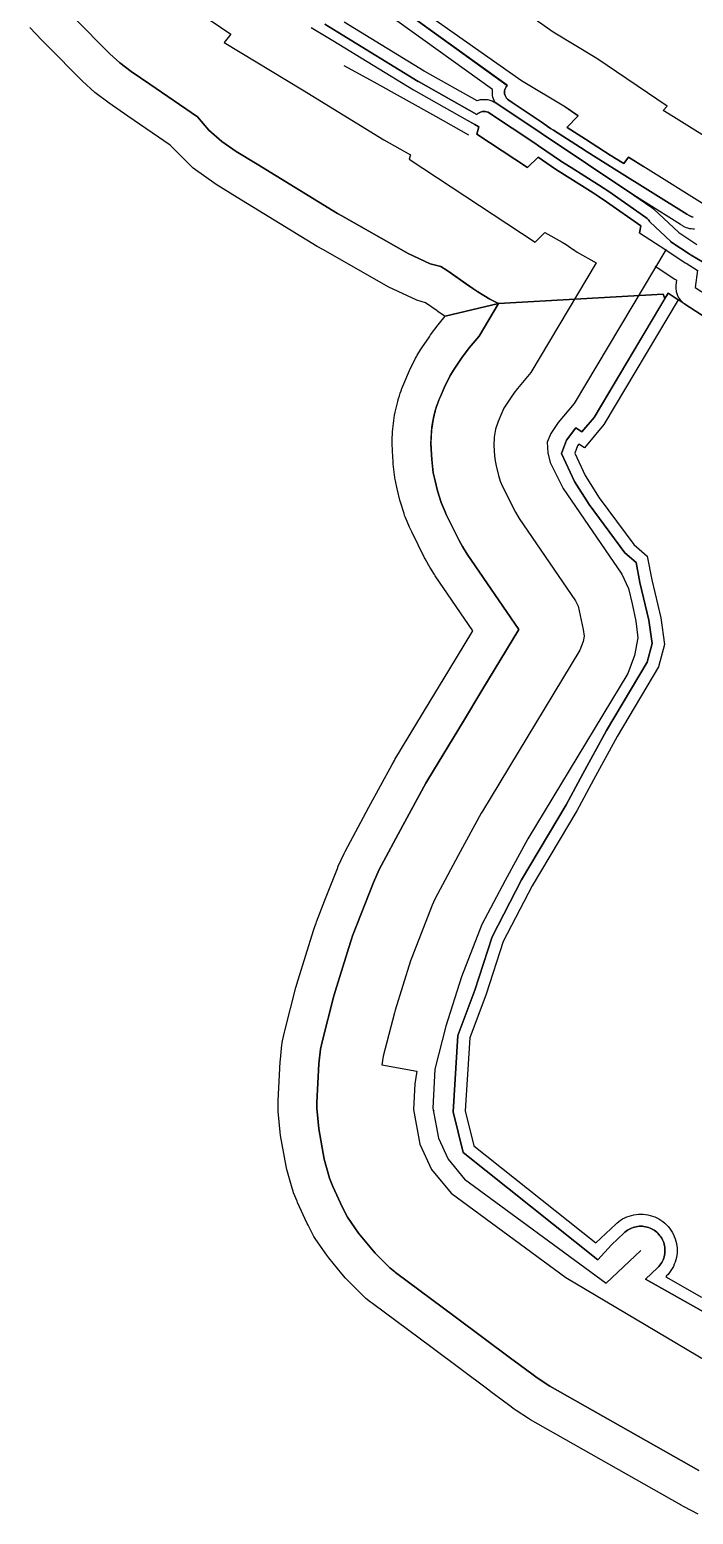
# Model space of a CAD drawing. Header units: inches. Extents: x 87989 to 118156, y 435697 to 451526.
# Drawn here: x 101055 to 101192.2, y 442557.4 to 442864.4 of the extents above; entities that cross this region are included whole.
import ezdxf

# ---------------------------------------------------------------- set-up
doc = ezdxf.new("R2010")
doc.units = ezdxf.units.IN
doc.header["$MEASUREMENT"] = 0
for name, color, linetype, true_color in [('As_waterkering_BWK', 7, 'Continuous', 0x7b8981), ('Beschermingszone_BWK', 7, 'Continuous', 0xcf890d), ('Grens_bebouwingsvrije_zone_BWK', 7, 'Continuous', 0x6789ae), ('Kernzone_BWK', 7, 'Continuous', 0xcb89af), ('Kunstwerken_BWK', 7, 'Continuous', 0xc78952), ('Referentiepunten_BWK', 7, 'Continuous', 0x178980)]:
    doc.layers.add(name, color=color, linetype=linetype, true_color=true_color)

msp = doc.modelspace()

# ---------------------------------------------------------------- linework, layer by layer
at = {"layer": 'As_waterkering_BWK'}
for points in [[(101195.1806, 442827.7586), (101181.7335, 442836.1766), (101178.7551, 442838.0232), (101177.7902, 442836.7308), (101177.447, 442836.945), (101175.022, 442838.459), (101169.919, 442841.724), (101166.1335, 442844.1463), (101166.0549, 442844.1218), (101168.3812, 442846.5738), (101165.7958, 442848.3366), (101156.646, 442853.829), (101130.729, 442872.118)], [(101113.227, 442864.855), (101117.685, 442862.159), (101134.334, 442851.948), (101147.0087, 442844.7622), (101147.8461, 442844.2874), (101147.4221, 442842.784), (101157.9287, 442835.8541), (101160.0992, 442838.0246), (101163.674, 442835.554), (101171.5, 442830.622), (101172.518, 442829.981), (101174.226, 442828.791), (101174.249, 442828.775), (101181.339, 442823.837), (101181.361, 442823.824), (101181.153, 442822.698), (101181.095, 442822.383), (101186.4828, 442818.834)], [(101186.4828, 442818.834), (101167.5707, 442787.0894), (101164.2564, 442783.1378), (101162.7268, 442780.8433), (101161.9619, 442779.0586), (101162.0894, 442776.8916), (101162.5993, 442774.852), (101165.2762, 442769.4982), (101177.3861, 442751.7795), (101178.7883, 442748.8476), (101179.5531, 442745.6608), (101180.318, 442742.0916), (101180.7004, 442738.6498), (101180.063, 442734.9531), (101178.6608, 442731.2564), (101158.0103, 442697.0937), (101153.2938, 442688.4256), (101148.4498, 442679.375), (101144.2432, 442668.5398), (101141.0564, 442658.342), (101138.7619, 442649.4189), (101138.3795, 442641.3882), (101139.5267, 442635.142), (101141.5, 442630.8171), (101144.8806, 442626.7288), (101174.1818, 442605.1818), (101181.3282, 442611.9664)], [(101186.4828, 442818.834), (101190.515, 442816.178), (101190.707, 442816.063), (101192.997, 442814.678), (101193.031, 442814.657), (101193.0293, 442814.644), (101192.5661, 442811.0338), (101248.6483, 442774.6558), (101279.3192, 442753.3429), (101296.1752, 442741.6267), (101301.7144, 442737.8357), (101308.5636, 442732.8212), (101313.8149, 442729.1318), (101333.0124, 442716.489), (101353.7206, 442701.2927), (101366.1046, 442692.3815), (101390.7492, 442674.4061), (101404.567, 442664.1122), (101419.2481, 442653.4845), (101434.2084, 442642.7035), (101448.1569, 442632.4908)]]:
    msp.add_lwpolyline(points, dxfattribs=at)
at = {"layer": 'Beschermingszone_BWK'}
for points in [[(101193.2129, 442557.403), (101190.2617, 442558.9679), (101189.5311, 442559.3693), (101189.3455, 442559.4746), (101158.5535, 442576.9612), (101158.1561, 442577.2042), (101155.5714, 442578.8912), (101155.3687, 442579.0326), (101155.1662, 442579.1739), (101154.006, 442580.0378), (101150.3599, 442582.7527), (101149.9215, 442583.0791), (101138.2086, 442591.8005), (101125.869, 442600.9885), (101125.4876, 442601.2852), (101124.5104, 442602.0537), (101124.3114, 442602.2153), (101123.7864, 442602.6973), (101120.7729, 442605.722), (101120.2935, 442606.2481), (101119.5794, 442607.1115), (101116.8393, 442610.4247), (101116.4346, 442610.958), (101114.1457, 442614.252), (101113.7872, 442614.8171), (101113.6041, 442615.1525), (101112.5541, 442617.1901), (101112.3872, 442617.5339), (101110.4139, 442621.8588), (101110.2885, 442622.1487), (101109.5705, 442623.9026), (101109.4566, 442624.1973), (101109.2541, 442624.8354), (101108.2015, 442628.7085), (101108.053, 442629.3618), (101106.8857, 442635.7197), (101106.7909, 442636.4251), (101106.4112, 442640.6766), (101106.3795, 442641.3882), (101106.3818, 442641.5788), (101106.409, 442642.7203), (101106.4158, 442642.9102), (101106.7982, 442650.9409), (101106.8384, 442651.4469), (101107.1758, 442654.473), (101107.2117, 442654.7233), (101107.248, 442654.9757), (101107.3075, 442655.2787), (101107.6991, 442657.0881), (101107.7702, 442657.3882), (101110.0647, 442666.3113), (101110.1182, 442666.5089), (101110.4545, 442667.6905), (101110.5131, 442667.8868), (101113.6999, 442678.0846), (101113.7733, 442678.3081), (101113.9886, 442678.9319), (101114.2405, 442679.66), (101114.322, 442679.8807), (101116.0637, 442684.37), (101118.6183, 442690.9546), (101118.808, 442691.4025), (101120.0212, 442694.0416), (101120.2367, 442694.4753), (101125.133, 442703.6229), (101129.939, 442712.4548), (101130.4079, 442713.28), (101130.5017, 442713.4394), (101137.8183, 442725.5453), (101141.6564, 442731.8958), (101146.612, 442740.0952), (101138.857, 442751.442), (101138.6903, 442751.6961), (101137.7201, 442753.2383), (101137.5634, 442753.4982), (101137.4467, 442753.7075), (101136.765, 442754.9744), (101136.6545, 442755.1874), (101133.9776, 442760.5412), (101133.7841, 442760.9575), (101133.5372, 442761.5315), (101132.6982, 442763.4813), (101132.5292, 442763.9073), (101132.397, 442764.3021), (101131.6662, 442766.6897), (101131.5548, 442767.0908), (101131.0449, 442769.1304), (101130.9814, 442769.4048), (101130.6294, 442771.0581), (101130.5755, 442771.3348), (101130.5084, 442771.7928), (101130.1852, 442774.5507), (101130.1446, 442775.012), (101130.0152, 442777.2153), (101129.9886, 442777.7589), (101129.9703, 442778.3392), (101129.9624, 442778.9312), (101129.9652, 442779.5002), (101129.9785, 442780.0806), (101130.0024, 442780.6606), (101130.0367, 442781.2401), (101130.0815, 442781.8189), (101130.1368, 442782.3968), (101130.2026, 442782.9736), (101130.2789, 442783.5492), (101130.3655, 442784.1232), (101130.4613, 442784.6889), (101130.5701, 442785.266), (101130.6878, 442785.8345), (101130.8159, 442786.4008), (101130.9542, 442786.9646), (101131.1027, 442787.5258), (101131.2614, 442788.0842), (101131.4302, 442788.6397), (101131.608, 442789.1891), (101131.7808, 442789.6927), (101131.9549, 442790.1748), (101132.1489, 442790.685), (101132.3453, 442791.1763), (101132.5365, 442791.6341), (101133.3143, 442793.4492), (101133.5142, 442793.8799), (101134.789, 442796.4255), (101135.014, 442796.8433), (101135.1463, 442797.0641), (101135.9614, 442798.3765), (101136.1008, 442798.5932), (101137.6304, 442800.8877), (101137.8843, 442801.2467), (101139.4653, 442803.3571), (101139.7385, 442803.7016), (101140.923, 442805.1139), (101151.9474, 442807.7572), (101147.9411, 442801.0324), (101145.8679, 442798.5606), (101144.2869, 442796.4502), (101142.7573, 442794.1557), (101141.9422, 442792.8433), (101140.6674, 442790.2977), (101139.9025, 442788.513), (101139.7492, 442788.1469), (101139.6019, 442787.7784), (101139.4608, 442787.4074), (101139.3258, 442787.0342), (101139.197, 442786.6588), (101139.0629, 442786.2446), (101138.9363, 442785.828), (101138.8173, 442785.4091), (101138.7059, 442784.9882), (101138.6021, 442784.5653), (101138.5061, 442784.1406), (101138.4178, 442783.7143), (101138.3372, 442783.2864), (101138.2644, 442782.8571), (101138.1994, 442782.4266), (101138.1422, 442781.9949), (101138.0928, 442781.5623), (101138.0513, 442781.1289), (101138.0177, 442780.6948), (101137.992, 442780.2601), (101137.9741, 442779.8251), (101137.9642, 442779.3898), (101137.9621, 442778.9543), (101137.9679, 442778.519), (101137.9817, 442778.0838), (101138.0033, 442777.6489), (101138.1308, 442775.4819), (101138.454, 442772.724), (101138.806, 442771.0707), (101139.3159, 442769.0311), (101140.0467, 442766.6435), (101140.8859, 442764.6933), (101141.133, 442764.1189), (101143.8099, 442758.7651), (101144.4916, 442757.4982), (101145.4618, 442755.956), (101156.1202, 442740.361), (101148.5031, 442727.7578), (101144.665, 442721.4073), (101137.3484, 442709.3014), (101136.929, 442708.5645), (101132.1732, 442699.8236), (101127.2899, 442690.7001), (101126.0767, 442688.061), (101121.7804, 442676.9871), (101121.551, 442676.3223), (101121.3357, 442675.6984), (101118.1489, 442665.5006), (101117.8126, 442664.319), (101115.5181, 442655.3959), (101115.1265, 442653.5865), (101114.7891, 442650.5604), (101114.4067, 442642.5297), (101114.3795, 442641.3882), (101114.7592, 442637.1367), (101115.9215, 442630.8066), (101116.9741, 442626.9335), (101117.6921, 442625.1796), (101119.6654, 442620.8547), (101120.7154, 442618.8171), (101123.0043, 442615.5231), (101126.4402, 442611.3684), (101129.4537, 442608.3437), (101130.4887, 442607.5303), (101130.5866, 442607.4497), (101130.6623, 442607.3936), (101142.9864, 442598.2171), (101154.6991, 442589.4958), (101155.1375, 442589.1694), (101158.7838, 442586.4544), (101159.944, 442585.5905), (101162.5287, 442583.9035), (101193.3025, 442566.4274)], [(101194.9006, 442598.8909), (101182.3204, 442606.014), (101184.7707, 442608.3403), (101184.8637, 442608.4309), (101185.0874, 442608.6697), (101185.2949, 442608.9226), (101185.4855, 442609.1886), (101185.6583, 442609.4664), (101185.8125, 442609.755), (101185.9476, 442610.053), (101186.0628, 442610.3592), (101186.1578, 442610.6723), (101186.2321, 442610.991), (101186.2854, 442611.3138), (101186.3175, 442611.6394), (101186.3282, 442611.9664), (101186.3175, 442612.2934), (101186.2854, 442612.619), (101186.2321, 442612.9419), (101186.1578, 442613.2605), (101186.0628, 442613.5736), (101185.9476, 442613.8798), (101185.8125, 442614.1779), (101185.6583, 442614.4664), (101185.4855, 442614.7443), (101185.2949, 442615.0102), (101185.0874, 442615.2631), (101185.0106, 442615.3451), (101184.8637, 442615.5019), (101184.6249, 442615.7256), (101184.372, 442615.9332), (101184.106, 442616.1238), (101183.8282, 442616.2965), (101183.5396, 442616.4508), (101183.2416, 442616.5858), (101182.9354, 442616.7011), (101182.6223, 442616.796), (101182.3036, 442616.8703), (101181.9808, 442616.9236), (101181.6552, 442616.9557), (101181.3282, 442616.9664), (101181.0012, 442616.9557), (101180.6755, 442616.9236), (101180.3527, 442616.8703), (101180.0341, 442616.796), (101179.721, 442616.7011), (101179.4148, 442616.5858), (101179.1167, 442616.4508), (101178.8282, 442616.2965), (101178.5503, 442616.1238), (101178.2844, 442615.9332), (101178.0314, 442615.7256), (101177.8856, 442615.5926), (101175.2523, 442613.0925), (101172.417, 442610.0152), (101144.6059, 442632.1958), (101142.522, 442640.6008), (101143.4945, 442656.4383), (101147.0371, 442665.7463), (101150.5797, 442676.7909), (101156.6924, 442688.5996), (101165.931, 442704.0897), (101169.3347, 442710.4803), (101174.2665, 442719.441), (101182.6715, 442733.6114), (101183.7134, 442737.4318), (101183.0188, 442742.2942), (101181.1433, 442750.0741), (101180.3792, 442754.1724), (101178.0175, 442756.1868), (101170.6544, 442766.1894), (101167.5981, 442770.9823), (101164.9585, 442776.7477), (101166.0004, 442779.5262), (101167.8759, 442782.0269), (101169.1668, 442781.2116), (101171.6603, 442784.1847), (101186.9752, 442809.8915), (101189.0857, 442808.5235), (101173.705, 442782.7323), (101169.6786, 442777.9315), (101168.4916, 442778.6812), (101168.2154, 442778.3129), (101167.6643, 442776.8433), (101169.7991, 442772.1805), (101172.7174, 442767.6041), (101179.8596, 442757.9014), (101182.6747, 442755.5003), (101183.589, 442750.5965), (101185.4769, 442742.765), (101186.2615, 442737.2732), (101184.9944, 442732.6271), (101176.4373, 442718.2003), (101171.5331, 442709.2899), (101168.1091, 442702.8611), (101158.8781, 442687.3835), (101152.8962, 442675.8278), (101149.3973, 442664.9193), (101145.9665, 442655.905), (101145.0408, 442640.8303), (101146.8281, 442633.6217), (101172.0628, 442613.5118), (101176.1823, 442617.4226), (101176.3948, 442617.6165), (101176.7616, 442617.9176), (101177.1607, 442618.2035), (101177.5775, 442618.4628), (101178.0104, 442618.6942), (101178.4575, 442618.8967), (101178.9169, 442619.0697), (101179.3867, 442619.2121), (101179.8647, 442619.3236), (101180.3491, 442619.4036), (101180.8376, 442619.4517), (101181.3282, 442619.4677), (101181.8188, 442619.4517), (101182.3073, 442619.4036), (101182.7916, 442619.3236), (101183.2697, 442619.2121), (101183.7394, 442619.0697), (101184.1988, 442618.8967), (101184.6459, 442618.6942), (101185.0788, 442618.4628), (101185.4957, 442618.2035), (101185.8947, 442617.9176), (101186.2742, 442617.6062), (101186.6324, 442617.2707), (101186.968, 442616.9124), (101187.2794, 442616.5329), (101187.5653, 442616.1339), (101187.8245, 442615.7171), (101188.0559, 442615.2842), (101188.2585, 442614.837), (101188.4314, 442614.3776), (101188.5739, 442613.9079), (101188.6854, 442613.4298), (101188.7653, 442612.9455), (101188.8135, 442612.457), (101188.8295, 442611.9664), (101188.8135, 442611.4758), (101188.7653, 442610.9873), (101188.6854, 442610.503), (101188.5739, 442610.0249), (101188.4314, 442609.5552), (101188.2585, 442609.0958), (101188.0559, 442608.6487), (101187.8245, 442608.2157), (101187.5653, 442607.7989), (101187.2794, 442607.3999), (101186.968, 442607.0204), (101186.6493, 442606.6802), (101186.4955, 442606.5305), (101193.8962, 442602.3151)]]:
    msp.add_lwpolyline(points, dxfattribs=at)
for points in [[(101131.166, 442869.1172, 0), (101153.6855, 442852.8594, 0), (101153.4961, 442852.5762, 0), (101153.3418, 442852.3027, 0), (101153.2305, 442852.0098, 0), (101153.168, 442851.7012, 0), (101153.1563, 442851.3887, 0), (101153.1914, 442851.0762, 0), (101153.2754, 442850.7734, 0), (101153.4063, 442850.4883, 0), (101153.5781, 442850.2266, 0), (101153.791, 442849.9941, 0), (101154.0371, 442849.8008, 0), (101154.7793, 442849.2988, 0), (101160.7402, 442845.2891, 0), (101161.916, 442844.4961, 0), (101161.9746, 442844.457, 0), (101162.6992, 442843.9688, 0), (101163.3027, 442843.582, 0), (101168.8418, 442840.0391, 0), (101170.2754, 442839.1211, 0), (101173.9531, 442836.7676, 0), (101176.3887, 442835.248, 0), (101190.875, 442826.207, 0), (101191.3281, 442825.9238, 0), (101191.5977, 442825.7832, 0), (101191.8848, 442825.6855, 0), (101192.1836, 442825.6309, 0)], [(101064.1804, 442866.9017, 0), (101071.6243, 442859.3868, 0), (101073.6544, 442857.5177, 0), (101075.9802, 442855.7516, 0), (101079.8393, 442853.1072, 0), (101089.7019, 442846.3479, 0), (101092.0565, 442843.6259, 0), (101094.7378, 442841.225, 0), (101097.7025, 442839.1842, 0), (101102.0805, 442836.5369, 0), (101118.6496, 442826.3746, 0), (101119.5381, 442825.8504, 0), (101133.2361, 442818.0844, 0), (101137.7714, 442815.9912, 0), (101140.027, 442815.3868, 0), (101141.5032, 442814.4091, 0), (101145.1125, 442811.9147, 0), (101146.6176, 442810.8745, 0), (101147.6791, 442810.1736, 0), (101150.1364, 442808.625, 0), (101151.9474, 442807.7572, 0), (101140.923, 442805.1139, 0), (101140.91, 442805.0983, 0), (101139.4042, 442806.1354, 0), (101139.2554, 442806.2379, 0), (101136.8183, 442807.9164, 0), (101135.0352, 442808.4737, 0), (101129.2906, 442811.1251, 0), (101115.5926, 442818.8911, 0), (101114.4671, 442819.555, 0), (101097.9193, 442829.7044, 0), (101093.5626, 442832.3387, 0), (101088.8011, 442835.7453, 0), (101084.0852, 442840.475, 0), (101075.317, 442846.5081, 0), (101071.4582, 442849.1523, 0), (101068.5121, 442851.3893, 0), (101065.9406, 442853.7569, 0), (101058.4952, 442861.2734, 0), (101057.5608, 442862.2201, 0), (101055.0407, 442864.8335, 0)], [(101120.0254, 442866.002, 0), (101136.584, 442855.8457, 0), (101136.6582, 442855.8027, 0), (101147.418, 442849.7031, 0), (101147.5195, 442849.7422, 0), (101147.8223, 442849.8301, 0), (101148.209, 442849.9121, 0), (101148.5215, 442849.9512, 0), (101148.918, 442849.9707, 0), (101149.2324, 442849.9609, 0), (101149.627, 442849.916, 0), (101149.9375, 442849.8555, 0), (101150.3184, 442849.75, 0), (101150.6152, 442849.6426, 0), (101150.9766, 442849.4785, 0), (101151.1777, 442849.3652, 0), (101179.8789, 442830.1504, 0), (101183.6426, 442827.6133, 0), (101183.9629, 442827.3574, 0), (101189.1602, 442822.4512, 0), (101192.9082, 442819.9902, 0)], [(101192.4219, 442823.125, 0), (101192.1191, 442823.1328, 0), (101191.7402, 442823.1719, 0), (101191.4414, 442823.2246, 0), (101191.0742, 442823.3203, 0), (101190.7871, 442823.418, 0), (101190.4375, 442823.5684, 0), (101190.1699, 442823.709, 0), (101190.0039, 442823.8027, 0), (101189.5488, 442824.0879, 0), (101179.8789, 442830.1504, 0), (101151.1777, 442849.3652, 0), (101151.1309, 442849.4492, 0), (101151, 442849.7363, 0), (101150.8672, 442850.1035, 0), (101150.7832, 442850.4063, 0), (101150.707, 442850.791, 0), (101150.6719, 442851.1035, 0), (101150.6582, 442851.4961, 0), (101150.6719, 442851.8086, 0), (101150.6934, 442851.9902, 0), (101130.9102, 442866.2227, 0)], [(101194.0605, 442816.3711, 0), (101191.7383, 442817.7773, 0), (101191.6152, 442817.8496, 0), (101191.5605, 442817.8828, 0), (101187.5664, 442820.5137, 0), (101187.5117, 442820.5625, 0), (101183.1641, 442824.6719, 0), (101183.1074, 442824.8008, 0), (101182.9141, 442825.0859, 0), (101182.6738, 442825.332, 0), (101182.3965, 442825.5352, 0), (101175.3809, 442830.4238, 0), (101173.6621, 442831.6211, 0), (101173.584, 442831.6738, 0), (101172.5664, 442832.3145, 0), (101166.9082, 442835.8789, 0), (101164.8125, 442837.2012, 0), (101164.7578, 442837.2363, 0), (101160.2148, 442840.375, 0), (101159.4375, 442840.9141, 0), (101150.0352, 442847.1406, 0), (101149.7598, 442847.293, 0), (101149.4629, 442847.4023, 0), (101149.1543, 442847.4609, 0), (101148.8379, 442847.4707, 0), (101148.5254, 442847.4316, 0), (101148.2227, 442847.3418, 0), (101147.9395, 442847.207, 0), (101147.6797, 442847.0273, 0), (101147.4512, 442846.8105, 0), (101135.3809, 442853.6543, 0), (101135.3359, 442853.6797, 0), (101118.7246, 442863.8672, 0), (101116.0488, 442865.4863, 0)]]:
    msp.add_polyline3d(points, dxfattribs=at)
at = {"layer": 'Grens_bebouwingsvrije_zone_BWK'}
for points in [[(101198.3549, 442839.9288), (101188.0788, 442846.3618), (101185.9647, 442847.6725), (101186.7922, 442848.5447), (101172.2692, 442858.4467), (101163.2024, 442863.8893), (101127.0302, 442889.4152)], [(101090.0149, 442867.955), (101096.6151, 442863.4316), (101095.2243, 442861.7185), (101111.4431, 442851.9101), (101128.2361, 442841.6108), (101133.7425, 442838.489), (101133.491, 442837.5974), (101159.4926, 442820.4475), (101161.5086, 442822.4635), (101165.102, 442820.4698), (101165.8875, 442819.9753), (101167.3661, 442818.9451), (101167.3962, 442818.9241), (101168.1586, 442818.3931), (101172.0922, 442816.1712), (101158.5737, 442793.4799), (101155.8283, 442790.2065), (101155.1039, 442789.2395), (101153.5742, 442786.945), (101153.0547, 442786.0826), (101152.6162, 442785.1764), (101151.8513, 442783.3917), (101151.3048, 442781.7837), (101151.0123, 442780.1108), (101150.9809, 442778.4127), (101151.1084, 442776.2457), (101151.216, 442775.2275), (101151.4178, 442774.2237), (101151.9277, 442772.1841), (101152.2825, 442771.0356), (101152.7606, 442769.9327), (101155.4375, 442764.5788), (101156.1946, 442763.2913), (101167.8274, 442746.2707), (101168.3633, 442745.1502), (101168.8255, 442743.2245), (101169.4463, 442740.3273), (101169.5956, 442738.9835), (101169.4028, 442737.8649), (101168.7302, 442736.0918), (101148.5965, 442702.7841), (101148.348, 442702.3511), (101143.6134, 442693.6497), (101138.7515, 442684.5657), (101138.1955, 442683.3561), (101133.9889, 442672.5209), (101133.7439, 442671.8209), (101130.5571, 442661.6231), (101130.403, 442661.0815), (101128.1085, 442652.1584), (101127.7983, 442650.3126), (101135.0188, 442649.0265), (101134.6129, 442646.3853), (101134.3621, 442641.1185), (101135.682, 442633.9322), (101138.0804, 442628.6756), (101142.1128, 442623.799), (101165.8505, 442606.3432), (101201.2661, 442585.3423)], [(101184.2824, 442815.4936), (101188.3862, 442812.7905), (101188.6443, 442812.6359), (101188.7321, 442812.5828), (101188.5986, 442811.5429), (101188.5683, 442810.9026), (101188.6406, 442810.2657), (101188.8137, 442809.6485), (101189.0832, 442809.0668), (101189.4421, 442808.5357), (101189.8812, 442808.0688), (101190.3893, 442807.678), (101246.4181, 442771.3347)]]:
    msp.add_lwpolyline(points, dxfattribs=at)
at = {"layer": 'Kernzone_BWK'}
for points in [[(101192.1833, 442825.6314), (101191.8845, 442825.6852), (101191.5972, 442825.7836), (101191.3281, 442825.9243), (101190.8752, 442826.207), (101176.388, 442835.2484), (101173.9535, 442836.7684), (101170.2749, 442839.122), (101168.8411, 442840.0393), (101163.3036, 442843.5827), (101162.6996, 442843.9696), (101161.9746, 442844.4562), (101161.9158, 442844.497), (101160.74, 442845.2884), (101154.7801, 442849.2998), (101154.0371, 442849.7999), (101153.7912, 442849.9951), (101153.579, 442850.2264), (101153.4055, 442850.4881), (101153.2751, 442850.7737), (101153.191, 442851.0762), (101153.1553, 442851.3881), (101153.1688, 442851.7018), (101153.2312, 442852.0095), (101153.3411, 442852.3036), (101153.4956, 442852.5769), (101153.6857, 442852.8589), (101153.7118, 442852.8978), (101131.1659, 442869.1173)], [(101246.4181, 442771.3347), (101189.0857, 442808.5235), (101186.9752, 442809.8915), (101186.3235, 442808.7976), (101185.9622, 442809.7009), (101151.9474, 442807.7572), (101150.1364, 442808.625), (101147.6791, 442810.1736), (101146.6176, 442810.8745), (101141.5032, 442814.4091), (101140.027, 442815.3868), (101137.7714, 442815.9912), (101133.2361, 442818.0844), (101119.5381, 442825.8504), (101118.6496, 442826.3746), (101102.0805, 442836.5369), (101097.7025, 442839.1842), (101094.7378, 442841.225), (101092.0565, 442843.6259), (101089.7019, 442846.3479), (101079.8393, 442853.1072), (101075.9802, 442855.7516), (101073.6544, 442857.5177), (101071.6243, 442859.3868), (101064.1804, 442866.9017)], [(101116.0483, 442865.4861), (101118.7253, 442863.8671), (101135.3356, 442853.6798), (101135.3802, 442853.6538), (101147.4509, 442846.8105), (101147.679, 442847.0282), (101147.9387, 442847.207), (101148.2234, 442847.3426), (101148.526, 442847.4314), (101148.8388, 442847.4713), (101149.1539, 442847.4613), (101149.4636, 442847.4016), (101149.7599, 442847.2938), (101150.0354, 442847.1404), (101159.4367, 442840.9134), (101160.2148, 442840.3756), (101164.7587, 442837.2354), (101164.8119, 442837.2006), (101166.9076, 442835.8797), (101172.566, 442832.3142), (101173.5837, 442831.6734), (101173.6613, 442831.622), (101175.3802, 442830.4244), (101182.3969, 442825.5351), (101182.6746, 442825.3323), (101182.9135, 442825.085), (101183.1065, 442824.8004), (101183.1639, 442824.6717), (101187.5126, 442820.5623), (101187.5666, 442820.5141), (101191.5615, 442817.8834), (101191.616, 442817.8496), (101191.7384, 442817.7766), (101194.061, 442816.3715)]]:
    msp.add_lwpolyline(points, dxfattribs=at)
msp.add_lwpolyline([(101193.3025, 442566.4274), (101162.5287, 442583.9035), (101159.944, 442585.5905), (101158.7838, 442586.4544), (101155.1375, 442589.1694), (101154.6991, 442589.4958), (101142.9864, 442598.2171), (101130.6623, 442607.3936), (101130.5866, 442607.4497), (101130.4887, 442607.5303), (101129.4537, 442608.3437), (101126.4402, 442611.3684), (101123.0043, 442615.5231), (101120.7154, 442618.8171), (101119.6654, 442620.8547), (101117.6921, 442625.1796), (101116.9741, 442626.9335), (101115.9215, 442630.8066), (101114.7592, 442637.1367), (101114.3795, 442641.3882), (101114.4067, 442642.5297), (101114.7891, 442650.5604), (101115.1265, 442653.5865), (101115.5181, 442655.3959), (101117.8126, 442664.319), (101118.1489, 442665.5006), (101121.3357, 442675.6984), (101121.551, 442676.3223), (101121.7804, 442676.9871), (101126.0767, 442688.061), (101127.2899, 442690.7001), (101132.1732, 442699.8236), (101136.929, 442708.5645), (101137.3484, 442709.3014), (101144.665, 442721.4073), (101148.5031, 442727.7578), (101156.1202, 442740.361), (101145.4618, 442755.956), (101144.4916, 442757.4982), (101143.8099, 442758.7651), (101141.133, 442764.1189), (101140.8859, 442764.6933), (101140.0467, 442766.6435), (101139.3159, 442769.0311), (101138.806, 442771.0707), (101138.454, 442772.724), (101138.1308, 442775.4819), (101138.0033, 442777.6489, -0.09553276), (101139.197, 442786.6588, -0.02067382), (101139.9025, 442788.513), (101140.6674, 442790.2977), (101141.9422, 442792.8433), (101142.7573, 442794.1557), (101144.2869, 442796.4502), (101145.8679, 442798.5606), (101147.9411, 442801.0324), (101151.9474, 442807.7572), (101185.9622, 442809.7009), (101186.3235, 442808.7976), (101171.6603, 442784.1847), (101169.1668, 442781.2116), (101167.8759, 442782.0269), (101166.0004, 442779.5262), (101164.9585, 442776.7477), (101167.5981, 442770.9823), (101170.6544, 442766.1894), (101178.0175, 442756.1868), (101180.3792, 442754.1724), (101181.1433, 442750.0741), (101183.0188, 442742.2942), (101183.7134, 442737.4318), (101182.6715, 442733.6114), (101174.2665, 442719.441), (101169.3347, 442710.4803), (101165.931, 442704.0897), (101156.6924, 442688.5996), (101150.5797, 442676.7909), (101147.0371, 442665.7463), (101143.4945, 442656.4383), (101142.522, 442640.6008), (101144.6059, 442632.1958), (101172.417, 442610.0152), (101175.2523, 442613.0925), (101177.8856, 442615.5926), (101178.0314, 442615.7256), (101178.2844, 442615.9332), (101178.5503, 442616.1238), (101178.8282, 442616.2965), (101179.1167, 442616.4508), (101179.4148, 442616.5858), (101179.721, 442616.7011), (101180.0341, 442616.796), (101180.3527, 442616.8703), (101180.6755, 442616.9236), (101181.0012, 442616.9557), (101181.3282, 442616.9664), (101181.6552, 442616.9557), (101181.9808, 442616.9236), (101182.3036, 442616.8703), (101182.6223, 442616.796), (101182.9354, 442616.7011), (101183.2416, 442616.5858), (101183.5396, 442616.4508), (101183.8282, 442616.2965), (101184.106, 442616.1238), (101184.372, 442615.9332), (101184.6249, 442615.7256), (101184.8637, 442615.5019), (101185.0106, 442615.3451), (101185.0874, 442615.2631), (101185.2949, 442615.0102), (101185.4855, 442614.7443), (101185.6583, 442614.4664), (101185.8125, 442614.1779), (101185.9476, 442613.8798), (101186.0628, 442613.5736), (101186.1578, 442613.2605), (101186.2321, 442612.9419), (101186.2854, 442612.619), (101186.3175, 442612.2934), (101186.3282, 442611.9664), (101186.3175, 442611.6394), (101186.2854, 442611.3138), (101186.2321, 442610.991), (101186.1578, 442610.6723), (101186.0628, 442610.3592), (101185.9476, 442610.053), (101185.8125, 442609.755), (101185.6583, 442609.4664), (101185.4855, 442609.1886), (101185.2949, 442608.9226), (101185.0874, 442608.6697), (101184.8637, 442608.4309), (101184.7707, 442608.3403), (101182.3204, 442606.014), (101194.9006, 442598.8909)], format="xyb", dxfattribs=at)
at = {"layer": 'Kunstwerken_BWK'}
for points in [[(101145.8137, 442842.547), (101138.9874, 442846.4099), (101126.2503, 442853.4919), (101120.0061, 442856.8998)], [(101165.6148, 442848.46), (101168.3812, 442846.5738), (101166.0549, 442844.1218), (101166.1335, 442844.1463), (101169.919, 442841.724), (101175.022, 442838.459), (101177.447, 442836.945), (101177.7902, 442836.7308), (101178.7551, 442838.0232), (101181.8987, 442836.0742)], [(101181.2283, 442822.2952), (101181.095, 442822.383), (101181.153, 442822.698), (101181.361, 442823.824), (101181.339, 442823.837), (101174.249, 442828.775), (101174.226, 442828.791), (101172.518, 442829.981), (101171.5, 442830.622), (101163.674, 442835.554), (101160.0992, 442838.0246), (101157.9287, 442835.8541), (101147.4221, 442842.784), (101147.8461, 442844.2874), (101147.0087, 442844.7622), (101144.896, 442845.9599)]]:
    msp.add_lwpolyline(points, dxfattribs=at)
at = {"layer": 'Referentiepunten_BWK'}
for p in [(101165.0163, 442834.7081), (101186.4828, 442818.834), (101178.5955, 442731.1484), (101138.4722, 442640.8836)]:
    msp.add_point(p, dxfattribs=at)

doc.saveas('drawing.dxf')
